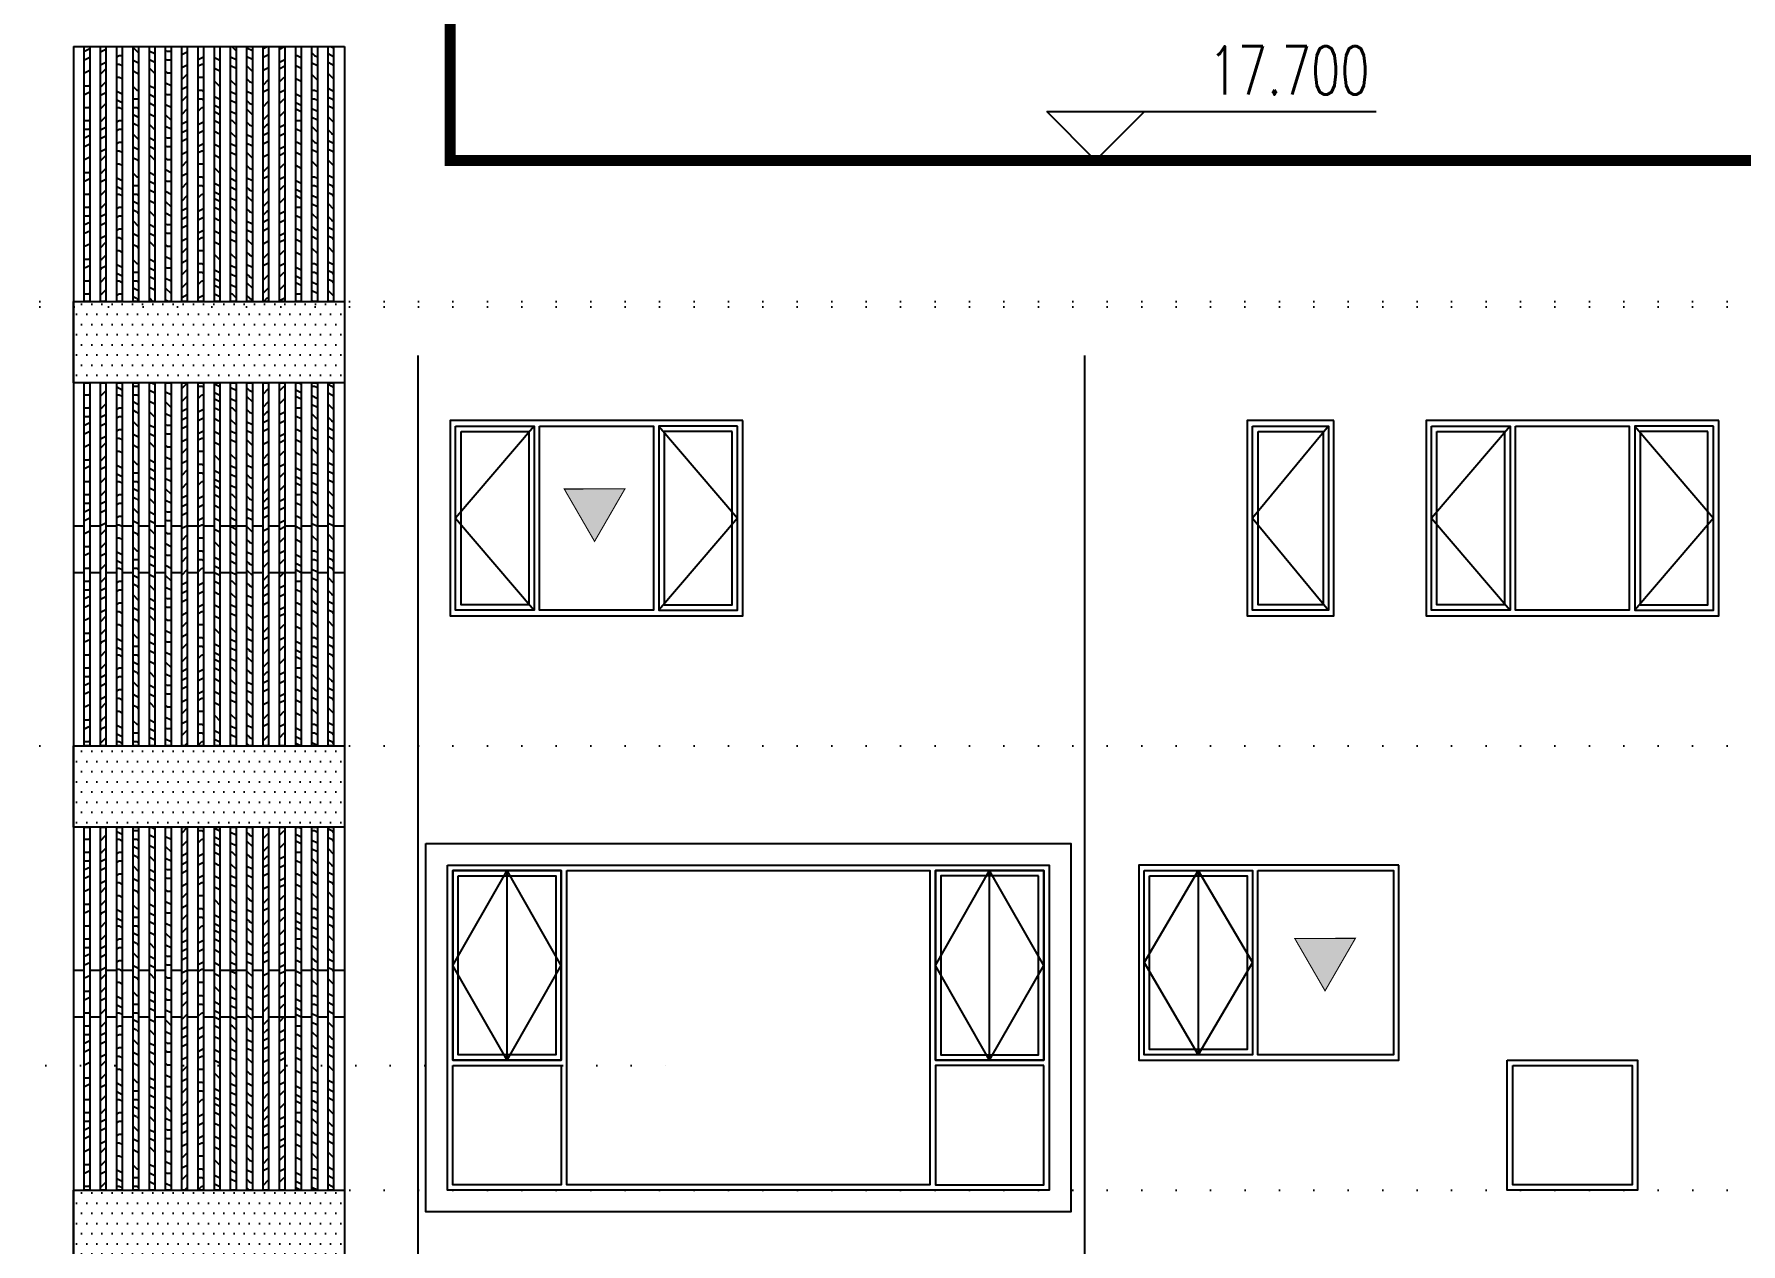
# Model space of a CAD drawing. Header units: millimetres. Extents: x -1048436 to -185795, y -983427 to 400387.
# Drawn here: x -739050 to -723309, y -804425 to -793266 of the extents above; entities that cross this region are included whole.
import ezdxf

# ---------------------------------------------------------------- set-up
doc = ezdxf.new("R2010")
doc.units = ezdxf.units.MM
doc.header["$LTSCALE"] = 500
doc.linetypes.add('A-FP_05$0$pln_L5$0$Col_L4$0$PHANTOM', pattern=[63.5, 31.75, -6.35, 6.35, -6.35, 6.35, -6.35])
doc.linetypes.add('DOT', pattern=[6.35, 0, -6.35])
for name, color, linetype in [('DIM_ELEV', 3, 'Continuous'), ('PUB_TEXT', 7, 'Continuous'), ('建-填充', 9, 'Continuous'), ('建-窗', 135, 'Continuous'), ('建-符号', 13, 'Continuous'), ('楼层虚线', 1, 'Continuous')]:
    doc.layers.add(name, color=color, linetype=linetype)
doc.layers.add('建-非打-01', color=6, linetype='Continuous', plot=False)
doc.styles.add('_TCH_DIM', font='SIMPLEX', dxfattribs={"bigfont": 'GBCBIG'})

# ---------------------------------------------------------------- blocks, each defined once
blk = doc.blocks.new('C1')
at = {"layer": '建-窗', "linetype": 'Continuous'}
for p, q in [((-716238, -572677), (-716238, -570927)), ((-711788, -572677), (-711788, -570927)), ((-716738, -572677), (-715738, -572677)), ((-711288, -572677), (-712288, -572677))]:
    blk.add_line(p, q, dxfattribs=at)
for points in [[(-716988, -570677), (-711038, -570677), (-711038, -574077), (-716988, -574077)], [(-716788, -570877), (-711238, -570877), (-711238, -573877), (-716788, -573877)], [(-716738, -570927), (-715738, -570927), (-715738, -572677), (-716738, -572677)], [(-716738, -572677), (-715738, -572677), (-715738, -570927), (-716738, -570927)], [(-716688, -570977), (-715788, -570977), (-715788, -572627), (-716688, -572627)], [(-715688, -570927), (-712338, -570927), (-712338, -573827), (-715688, -573827)], [(-711288, -570927), (-712288, -570927), (-712288, -572677), (-711288, -572677)], [(-711288, -572677), (-712288, -572677), (-712288, -570927), (-711288, -570927)], [(-711338, -570977), (-712238, -570977), (-712238, -572627), (-711338, -572627)], [(-716738, -572727), (-715738, -572727), (-715738, -573827), (-716738, -573827)], [(-711288, -572727), (-712288, -572727), (-712288, -573827), (-711288, -573827)]]:
    blk.add_lwpolyline(points, close=True, dxfattribs=at)
for points in [[(-716238, -572677), (-716738, -571802), (-716238, -570927)], [(-716238, -572677), (-715738, -571802), (-716238, -570927)], [(-711788, -572677), (-712288, -571802), (-711788, -570927)], [(-711788, -572677), (-711288, -571802), (-711788, -570927)]]:
    blk.add_lwpolyline(points, dxfattribs=at)
blk = doc.blocks.new('C2')
at = {"layer": '建-窗', "linetype": 'Continuous'}
for points in [[(-710413, -572677), (-709213, -572677), (-709213, -573877), (-710413, -573877)], [(-710363, -572727), (-709263, -572727), (-709263, -573827), (-710363, -573827)]]:
    blk.add_lwpolyline(points, close=True, dxfattribs=at)
blk = doc.blocks.new('C3')
at = {"layer": '建-窗', "linetype": 'Continuous'}
for p, q in [((-707663, -570927), (-707663, -572627)), ((-707163, -570927), (-707163, -572627))]:
    blk.add_line(p, q, dxfattribs=at)
for points in [[(-705813, -570877), (-708213, -570877), (-708213, -572677), (-705813, -572677)], [(-708163, -570927), (-707163, -570927), (-707163, -572627), (-708163, -572627)], [(-708113, -570977), (-707213, -570977), (-707213, -572577), (-708113, -572577)], [(-707113, -570927), (-705863, -570927), (-705863, -572627), (-707113, -572627)]]:
    blk.add_lwpolyline(points, close=True, dxfattribs=at)
for points in [[(-707663, -570927), (-708163, -571777), (-707663, -572627)], [(-707663, -570927), (-707163, -571777), (-707663, -572627)]]:
    blk.add_lwpolyline(points, dxfattribs=at)
blk = doc.blocks.new('dgdhfgh')
at = {"layer": '建-窗', "linetype": 'Continuous'}
for p, q in [((-734438, -796881), (-734438, -798581)), ((-733288, -796881), (-733288, -798581))]:
    blk.add_line(p, q, dxfattribs=at)
for points in [[(-732513, -796831), (-735213, -796831), (-735213, -798631), (-732513, -798631)], [(-735163, -796881), (-734438, -796881), (-734438, -798581), (-735163, -798581)], [(-735113, -796931), (-734488, -796931), (-734488, -798531), (-735113, -798531)], [(-734388, -796881), (-733338, -796881), (-733338, -798581), (-734388, -798581)], [(-732563, -796881), (-733288, -796881), (-733288, -798581), (-732563, -798581)], [(-732613, -796931), (-733238, -796931), (-733238, -798531), (-732613, -798531)]]:
    blk.add_lwpolyline(points, close=True, dxfattribs=at)
for points in [[(-734438, -796881), (-735163, -797731), (-734438, -798581)], [(-733288, -796881), (-732563, -797731), (-733288, -798581)]]:
    blk.add_lwpolyline(points, dxfattribs=at)
blk = doc.blocks.new('hfjgfj')
at = {"layer": '建-窗', "linetype": 'Continuous'}
blk.add_line((-727086, -796881), (-727086, -798581), dxfattribs=at)
for points in [[(-727036, -796831), (-727836, -796831), (-727836, -798631), (-727036, -798631)], [(-727786, -796881), (-727086, -796881), (-727086, -798581), (-727786, -798581)], [(-727736, -796931), (-727136, -796931), (-727136, -798531), (-727736, -798531)]]:
    blk.add_lwpolyline(points, close=True, dxfattribs=at)
blk.add_lwpolyline([(-727086, -796881), (-727786, -797731), (-727086, -798581)], dxfattribs=at)
blk = doc.blocks.new('jiuyuanchuang')
at = {"layer": '建-符号'}
h = blk.add_hatch(color=8, dxfattribs=at)
h.dxf.hatch_style = 1
h.paths.add_polyline_path([(4207218, -3799772), (4207498, -3799288), (4206939, -3799288)])
at = {"layer": '建-符号', "color": 0, "const_width": 10}
blk.add_lwpolyline([(4207218, -3799772), (4207498, -3799288), (4206939, -3799288), (4207218, -3799772)], dxfattribs=at)

msp = doc.modelspace()

# ---------------------------------------------------------------- hatches: boundary and pattern name
at = {"layer": '建-填充', "linetype": 'A-FP_05$0$pln_L5$0$Col_L4$0$PHANTOM'}
h = msp.add_hatch(dxfattribs=at)
h.set_pattern_fill('木纹01', color=256, scale=200)
h.set_pattern_definition([(0, (-17785, -209743.34), (800, 800), [40, -760]), (0, (-18345, -209663.34), (800, 800), [80, -720]), (0, (-17825, -209623.34), (800, 800), [40, -760]), (0, (-18305, -209543.34), (800, 800), [40, -760]), (0, (-17825, -209503.34), (800, 800), [40, -760]), (0, (-18265, -209463.34), (800, 800), [40, -760]), (0, (-17825, -209423.34), (800, 800), [40, -760]), (0, (-18265, -209343.34), (800, 800), [40, -440, 40, -280]), (0, (-18265, -209263.34), (800, 800), [80, -400, 40, -280]), (0, (-18305, -209143.34), (800, 800), [40, -120, 40, -320, 40, -240]), (0, (-18345, -209063.34), (800, 800), [40, -160, 80, -520]), (0, (-17825, -209023.34), (800, 800), [40, -760]), (0, (-18345, -208983.34), (800, 800), [40, -200, 40, -520]), (45, (-18425, -209743.34), (9e-14, 800), [113.1368, -1018.23405]), (45, (-17745, -209743.34), (9e-14, 800), [226.27416, -905.0967]), (45, (-17745, -209343.34), (9e-14, 800), [56.568, -1074.80285]), (45, (-18425, -209263.34), (9e-14, 800), [169.7056, -961.66525]), (45, (-17745, -209263.34), (9e-14, 800), [282.8427, -848.5281]), (45, (-17745, -209143.34), (9e-14, 800), [169.7056, -961.66525]), (315, (-17905, -209063.34), (800, -2e-13), [56.568, -1074.80285]), (315, (-18185, -209703.34), (800, -2e-13), [113.1368, -1018.23405]), (315, (-18145, -209383.34), (800, -2e-13), [113.1368, -1018.23405]), (315, (-17905, -209543.34), (800, -2e-13), [113.1368, -1018.23405]), (315, (-17945, -209223.34), (800, -2e-13), [113.1368, -1018.23405]), (315, (-17905, -209143.34), (800, -2e-13), [169.7056, -961.66525]), (315, (-18105, -209623.34), (800, -2e-13), [169.7056, -961.66525]), (315, (-17985, -209583.34), (800, -2e-13), [169.7056, -961.66525]), (315, (-18105, -209303.34), (800, -2e-13), [169.7056, -961.66525]), (315, (-18025, -209263.34), (800, -2e-13), [169.7056, -961.66525]), (26.56505, (-18385, -209583.34), (800, 3e-07), [89.4427, -1699.41166]), (26.56505, (-17785, -209623.34), (800, 3e-07), [357.7709, -1431.0835]), (26.56505, (-17785, -209503.34), (800, 3e-07), [357.7709, -1431.0835]), (26.56505, (-17785, -209423.34), (800, 3e-07), [357.7712, -536, 178.888, -716.19518]), (26.56505, (-17705, -209303.34), (800, 3e-07), [89.4427, -1699.41166]), (26.56505, (-18425, -209023.34), (800, 3e-07), [89.4427, -1699.41166]), (26.56505, (-17785, -209023.34), (800, 3e-07), [178.88544, -1609.96894]), (333.43495, (-17985, -209743.34), (800, -3e-07), [178.88544, -1609.96894]), (333.43495, (-18265, -209543.34), (800, -3e-07), [178.88544, -1609.96894]), (333.43495, (-18265, -209663.34), (800, -3e-07), [89.4427, -1699.40894]), (333.43495, (-18225, -209463.34), (800, -3e-07), [268.32816, -1520.5262]), (333.43495, (-18065, -209463.34), (800, -3e-07), [178.88544, -1609.96894]), (333.43495, (-17985, -209423.34), (800, -3e-07), [178.88544, -1609.96894]), (333.43495, (-18225, -209343.34), (800, -3e-07), [89.4427, -1699.40894]), (333.43495, (-18185, -209263.34), (800, -3e-07), [89.4427, -1699.40894]), (333.43495, (-17865, -209103.34), (800, -3e-07), [89.4427, -1699.40894]), (333.43495, (-17905, -209383.34), (800, -3e-07), [89.4427, -1699.40894]), (333.43495, (-18265, -209143.34), (800, -3e-07), [268.32816, -1520.5262]), (333.43495, (-18305, -209063.34), (800, -3e-07), [178.88544, -1609.96894]), (333.43495, (-17865, -209303.34), (800, -3e-07), [89.44, -804.96, 89.44, -805.01438]), (333.43495, (-18105, -209143.34), (800, -3e-07), [178.88544, -1609.96894]), (333.43495, (-18065, -209063.34), (800, -3e-07), [178.88544, -1609.96894]), (333.43495, (-18305, -208983.34), (800, -3e-07), [178.88544, -1609.96894]), (333.43495, (-18065, -208983.34), (800, -3e-07), [178.88544, -1609.96894])])
h.paths.add_polyline_path([(-736337.7, -793381.2), (-736287.7, -793381.2), (-736287.7, -795731.2), (-736337.7, -795731.2)])
h.paths.add_polyline_path([(-736487.7, -793381.2), (-736437.7, -793381.2), (-736437.7, -795731.2), (-736487.7, -795731.2)])
h.paths.add_polyline_path([(-736637.7, -793381.2), (-736587.7, -793381.2), (-736587.7, -795731.2), (-736637.7, -795731.2)])
h.paths.add_polyline_path([(-736787.7, -793381.2), (-736737.7, -793381.2), (-736737.7, -795731.2), (-736787.7, -795731.2)])
h.paths.add_polyline_path([(-736937.7, -793381.2), (-736887.7, -793381.2), (-736887.7, -795731.2), (-736937.7, -795731.2)])
h.paths.add_polyline_path([(-737087.7, -793381.2), (-737037.7, -793381.2), (-737037.7, -795731.2), (-737087.7, -795731.2)])
h.paths.add_polyline_path([(-737237.7, -793381.2), (-737187.7, -793381.2), (-737187.7, -795731.2), (-737237.7, -795731.2)])
h.paths.add_polyline_path([(-737387.7, -793381.2), (-737337.7, -793381.2), (-737337.7, -795731.2), (-737387.7, -795731.2)])
h.paths.add_polyline_path([(-737537.7, -793381.2), (-737487.7, -793381.2), (-737487.7, -795731.2), (-737537.7, -795731.2)])
h.paths.add_polyline_path([(-737687.7, -793381.2), (-737637.7, -793381.2), (-737637.7, -795731.2), (-737687.7, -795731.2)])
h.paths.add_polyline_path([(-737837.7, -793381.2), (-737787.7, -793381.2), (-737787.7, -795731.2), (-737837.7, -795731.2)])
h.paths.add_polyline_path([(-737987.7, -793381.2), (-737937.7, -793381.2), (-737937.7, -795731.2), (-737987.7, -795731.2)])
h.paths.add_polyline_path([(-738137.7, -793381.2), (-738087.7, -793381.2), (-738087.7, -795731.2), (-738137.7, -795731.2)])
h.paths.add_polyline_path([(-738287.7, -793381.2), (-738237.7, -793381.2), (-738237.7, -795731.2), (-738287.7, -795731.2)])
h.paths.add_polyline_path([(-738437.7, -793381.2), (-738387.7, -793381.2), (-738387.7, -795731.2), (-738437.7, -795731.2)])
h.paths.add_polyline_path([(-738587.7, -793381.2), (-738537.7, -793381.2), (-738537.7, -795731.2), (-738587.7, -795731.2)])
h = msp.add_hatch(dxfattribs=at)
h.set_pattern_fill('松散材料', color=256, scale=50)
h.set_pattern_definition([(0, (-18425, -213193.34), (46.875, 93.75), [0, -93.75])])
h.paths.add_polyline_path([(-736187.7, -795731.2), (-738687.7, -795731.2), (-738687.7, -796481.2), (-736187.7, -796481.2)])
h.paths.add_polyline_path([(-736187.7, -799831.2), (-738687.7, -799831.2), (-738687.7, -800581.2), (-736187.7, -800581.2)])
h = msp.add_hatch(dxfattribs=at)
h.set_pattern_fill('木纹01', color=256, scale=200)
h.set_pattern_definition([(0, (-17785, -213193.34), (800, 800), [40, -760]), (0, (-18345, -213113.34), (800, 800), [80, -720]), (0, (-17825, -213073.34), (800, 800), [40, -760]), (0, (-18305, -212993.34), (800, 800), [40, -760]), (0, (-17825, -212953.34), (800, 800), [40, -760]), (0, (-18265, -212913.34), (800, 800), [40, -760]), (0, (-17825, -212873.34), (800, 800), [40, -760]), (0, (-18265, -212793.34), (800, 800), [40, -440, 40, -280]), (0, (-18265, -212713.34), (800, 800), [80, -400, 40, -280]), (0, (-18305, -212593.34), (800, 800), [40, -120, 40, -320, 40, -240]), (0, (-18345, -212513.34), (800, 800), [40, -160, 80, -520]), (0, (-17825, -212473.34), (800, 800), [40, -760]), (0, (-18345, -212433.34), (800, 800), [40, -200, 40, -520]), (45, (-18425, -213193.34), (9e-14, 800), [113.1368, -1018.23405]), (45, (-17745, -213193.34), (9e-14, 800), [226.27416, -905.0967]), (45, (-17745, -212793.34), (9e-14, 800), [56.568, -1074.80285]), (45, (-18425, -212713.34), (9e-14, 800), [169.7056, -961.66525]), (45, (-17745, -212713.34), (9e-14, 800), [282.8427, -848.5281]), (45, (-17745, -212593.34), (9e-14, 800), [169.7056, -961.66525]), (315, (-17905, -212513.34), (800, -2e-13), [56.568, -1074.80285]), (315, (-18185, -213153.34), (800, -2e-13), [113.1368, -1018.23405]), (315, (-18145, -212833.34), (800, -2e-13), [113.1368, -1018.23405]), (315, (-17905, -212993.34), (800, -2e-13), [113.1368, -1018.23405]), (315, (-17945, -212673.34), (800, -2e-13), [113.1368, -1018.23405]), (315, (-17905, -212593.34), (800, -2e-13), [169.7056, -961.66525]), (315, (-18105, -213073.34), (800, -2e-13), [169.7056, -961.66525]), (315, (-17985, -213033.34), (800, -2e-13), [169.7056, -961.66525]), (315, (-18105, -212753.34), (800, -2e-13), [169.7056, -961.66525]), (315, (-18025, -212713.34), (800, -2e-13), [169.7056, -961.66525]), (26.56505, (-18385, -213033.34), (800, 3e-07), [89.4427, -1699.41166]), (26.56505, (-17785, -213073.34), (800, 3e-07), [357.7709, -1431.0835]), (26.56505, (-17785, -212953.34), (800, 3e-07), [357.7709, -1431.0835]), (26.56505, (-17785, -212873.34), (800, 3e-07), [357.7712, -536, 178.888, -716.19518]), (26.56505, (-17705, -212753.34), (800, 3e-07), [89.4427, -1699.41166]), (26.56505, (-18425, -212473.34), (800, 3e-07), [89.4427, -1699.41166]), (26.56505, (-17785, -212473.34), (800, 3e-07), [178.88544, -1609.96894]), (333.43495, (-17985, -213193.34), (800, -3e-07), [178.88544, -1609.96894]), (333.43495, (-18265, -212993.34), (800, -3e-07), [178.88544, -1609.96894]), (333.43495, (-18265, -213113.34), (800, -3e-07), [89.4427, -1699.40894]), (333.43495, (-18225, -212913.34), (800, -3e-07), [268.32816, -1520.5262]), (333.43495, (-18065, -212913.34), (800, -3e-07), [178.88544, -1609.96894]), (333.43495, (-17985, -212873.34), (800, -3e-07), [178.88544, -1609.96894]), (333.43495, (-18225, -212793.34), (800, -3e-07), [89.4427, -1699.40894]), (333.43495, (-18185, -212713.34), (800, -3e-07), [89.4427, -1699.40894]), (333.43495, (-17865, -212553.34), (800, -3e-07), [89.4427, -1699.40894]), (333.43495, (-17905, -212833.34), (800, -3e-07), [89.4427, -1699.40894]), (333.43495, (-18265, -212593.34), (800, -3e-07), [268.32816, -1520.5262]), (333.43495, (-18305, -212513.34), (800, -3e-07), [178.88544, -1609.96894]), (333.43495, (-17865, -212753.34), (800, -3e-07), [89.44, -804.96, 89.44, -805.01438]), (333.43495, (-18105, -212593.34), (800, -3e-07), [178.88544, -1609.96894]), (333.43495, (-18065, -212513.34), (800, -3e-07), [178.88544, -1609.96894]), (333.43495, (-18305, -212433.34), (800, -3e-07), [178.88544, -1609.96894]), (333.43495, (-18065, -212433.34), (800, -3e-07), [178.88544, -1609.96894])])
h.paths.add_polyline_path([(-736337.7, -796481.2), (-736287.7, -796481.2), (-736287.7, -799831.2), (-736337.7, -799831.2)])
h.paths.add_polyline_path([(-736487.7, -796481.2), (-736437.7, -796481.2), (-736437.7, -799831.2), (-736487.7, -799831.2)])
h.paths.add_polyline_path([(-736637.7, -796481.2), (-736587.7, -796481.2), (-736587.7, -799831.2), (-736637.7, -799831.2)])
h.paths.add_polyline_path([(-736787.7, -796481.2), (-736737.7, -796481.2), (-736737.7, -799831.2), (-736787.7, -799831.2)])
h.paths.add_polyline_path([(-736937.7, -796481.2), (-736887.7, -796481.2), (-736887.7, -799831.2), (-736937.7, -799831.2)])
h.paths.add_polyline_path([(-737087.7, -796481.2), (-737037.7, -796481.2), (-737037.7, -799831.2), (-737087.7, -799831.2)])
h.paths.add_polyline_path([(-737237.7, -796481.2), (-737187.7, -796481.2), (-737187.7, -799831.2), (-737237.7, -799831.2)])
h.paths.add_polyline_path([(-737387.7, -796481.2), (-737337.7, -796481.2), (-737337.7, -799831.2), (-737387.7, -799831.2)])
h.paths.add_polyline_path([(-737537.7, -796481.2), (-737487.7, -796481.2), (-737487.7, -799831.2), (-737537.7, -799831.2)])
h.paths.add_polyline_path([(-737687.7, -796481.2), (-737637.7, -796481.2), (-737637.7, -799831.2), (-737687.7, -799831.2)])
h.paths.add_polyline_path([(-737837.7, -796481.2), (-737787.7, -796481.2), (-737787.7, -799831.2), (-737837.7, -799831.2)])
h.paths.add_polyline_path([(-737987.7, -796481.2), (-737937.7, -796481.2), (-737937.7, -799831.2), (-737987.7, -799831.2)])
h.paths.add_polyline_path([(-738137.7, -796481.2), (-738087.7, -796481.2), (-738087.7, -799831.2), (-738137.7, -799831.2)])
h.paths.add_polyline_path([(-738287.7, -796481.2), (-738237.7, -796481.2), (-738237.7, -799831.2), (-738287.7, -799831.2)])
h.paths.add_polyline_path([(-738437.7, -796481.2), (-738387.7, -796481.2), (-738387.7, -799831.2), (-738437.7, -799831.2)])
h.paths.add_polyline_path([(-738587.7, -796481.2), (-738537.7, -796481.2), (-738537.7, -799831.2), (-738587.7, -799831.2)])
h = msp.add_hatch(dxfattribs=at)
h.set_pattern_fill('木纹01', color=256, scale=200)
h.set_pattern_definition([(0, (-17785, -217293.34), (800, 800), [40, -760]), (0, (-18345, -217213.34), (800, 800), [80, -720]), (0, (-17825, -217173.34), (800, 800), [40, -760]), (0, (-18305, -217093.34), (800, 800), [40, -760]), (0, (-17825, -217053.34), (800, 800), [40, -760]), (0, (-18265, -217013.34), (800, 800), [40, -760]), (0, (-17825, -216973.34), (800, 800), [40, -760]), (0, (-18265, -216893.34), (800, 800), [40, -440, 40, -280]), (0, (-18265, -216813.34), (800, 800), [80, -400, 40, -280]), (0, (-18305, -216693.34), (800, 800), [40, -120, 40, -320, 40, -240]), (0, (-18345, -216613.34), (800, 800), [40, -160, 80, -520]), (0, (-17825, -216573.34), (800, 800), [40, -760]), (0, (-18345, -216533.34), (800, 800), [40, -200, 40, -520]), (45, (-18425, -217293.34), (9e-14, 800), [113.1368, -1018.23405]), (45, (-17745, -217293.34), (9e-14, 800), [226.27416, -905.0967]), (45, (-17745, -216893.34), (9e-14, 800), [56.568, -1074.80285]), (45, (-18425, -216813.34), (9e-14, 800), [169.7056, -961.66525]), (45, (-17745, -216813.34), (9e-14, 800), [282.8427, -848.5281]), (45, (-17745, -216693.34), (9e-14, 800), [169.7056, -961.66525]), (315, (-17905, -216613.34), (800, -2e-13), [56.568, -1074.80285]), (315, (-18185, -217253.34), (800, -2e-13), [113.1368, -1018.23405]), (315, (-18145, -216933.34), (800, -2e-13), [113.1368, -1018.23405]), (315, (-17905, -217093.34), (800, -2e-13), [113.1368, -1018.23405]), (315, (-17945, -216773.34), (800, -2e-13), [113.1368, -1018.23405]), (315, (-17905, -216693.34), (800, -2e-13), [169.7056, -961.66525]), (315, (-18105, -217173.34), (800, -2e-13), [169.7056, -961.66525]), (315, (-17985, -217133.34), (800, -2e-13), [169.7056, -961.66525]), (315, (-18105, -216853.34), (800, -2e-13), [169.7056, -961.66525]), (315, (-18025, -216813.34), (800, -2e-13), [169.7056, -961.66525]), (26.56505, (-18385, -217133.34), (800, 3e-07), [89.4427, -1699.41166]), (26.56505, (-17785, -217173.34), (800, 3e-07), [357.7709, -1431.0835]), (26.56505, (-17785, -217053.34), (800, 3e-07), [357.7709, -1431.0835]), (26.56505, (-17785, -216973.34), (800, 3e-07), [357.7712, -536, 178.888, -716.19518]), (26.56505, (-17705, -216853.34), (800, 3e-07), [89.4427, -1699.41166]), (26.56505, (-18425, -216573.34), (800, 3e-07), [89.4427, -1699.41166]), (26.56505, (-17785, -216573.34), (800, 3e-07), [178.88544, -1609.96894]), (333.43495, (-17985, -217293.34), (800, -3e-07), [178.88544, -1609.96894]), (333.43495, (-18265, -217093.34), (800, -3e-07), [178.88544, -1609.96894]), (333.43495, (-18265, -217213.34), (800, -3e-07), [89.4427, -1699.40894]), (333.43495, (-18225, -217013.34), (800, -3e-07), [268.32816, -1520.5262]), (333.43495, (-18065, -217013.34), (800, -3e-07), [178.88544, -1609.96894]), (333.43495, (-17985, -216973.34), (800, -3e-07), [178.88544, -1609.96894]), (333.43495, (-18225, -216893.34), (800, -3e-07), [89.4427, -1699.40894]), (333.43495, (-18185, -216813.34), (800, -3e-07), [89.4427, -1699.40894]), (333.43495, (-17865, -216653.34), (800, -3e-07), [89.4427, -1699.40894]), (333.43495, (-17905, -216933.34), (800, -3e-07), [89.4427, -1699.40894]), (333.43495, (-18265, -216693.34), (800, -3e-07), [268.32816, -1520.5262]), (333.43495, (-18305, -216613.34), (800, -3e-07), [178.88544, -1609.96894]), (333.43495, (-17865, -216853.34), (800, -3e-07), [89.44, -804.96, 89.44, -805.01438]), (333.43495, (-18105, -216693.34), (800, -3e-07), [178.88544, -1609.96894]), (333.43495, (-18065, -216613.34), (800, -3e-07), [178.88544, -1609.96894]), (333.43495, (-18305, -216533.34), (800, -3e-07), [178.88544, -1609.96894]), (333.43495, (-18065, -216533.34), (800, -3e-07), [178.88544, -1609.96894])])
h.paths.add_polyline_path([(-736337.7, -800581.2), (-736287.7, -800581.2), (-736287.7, -803931.2), (-736337.7, -803931.2)])
h.paths.add_polyline_path([(-736487.7, -800581.2), (-736437.7, -800581.2), (-736437.7, -803931.2), (-736487.7, -803931.2)])
h.paths.add_polyline_path([(-736637.7, -800581.2), (-736587.7, -800581.2), (-736587.7, -803931.2), (-736637.7, -803931.2)])
h.paths.add_polyline_path([(-736787.7, -800581.2), (-736737.7, -800581.2), (-736737.7, -803931.2), (-736787.7, -803931.2)])
h.paths.add_polyline_path([(-736937.7, -800581.2), (-736887.7, -800581.2), (-736887.7, -803931.2), (-736937.7, -803931.2)])
h.paths.add_polyline_path([(-737087.7, -800581.2), (-737037.7, -800581.2), (-737037.7, -803931.2), (-737087.7, -803931.2)])
h.paths.add_polyline_path([(-737237.7, -800581.2), (-737187.7, -800581.2), (-737187.7, -803931.2), (-737237.7, -803931.2)])
h.paths.add_polyline_path([(-737387.7, -800581.2), (-737337.7, -800581.2), (-737337.7, -803931.2), (-737387.7, -803931.2)])
h.paths.add_polyline_path([(-737537.7, -800581.2), (-737487.7, -800581.2), (-737487.7, -803931.2), (-737537.7, -803931.2)])
h.paths.add_polyline_path([(-737687.7, -800581.2), (-737637.7, -800581.2), (-737637.7, -803931.2), (-737687.7, -803931.2)])
h.paths.add_polyline_path([(-737837.7, -800581.2), (-737787.7, -800581.2), (-737787.7, -803931.2), (-737837.7, -803931.2)])
h.paths.add_polyline_path([(-737987.7, -800581.2), (-737937.7, -800581.2), (-737937.7, -803931.2), (-737987.7, -803931.2)])
h.paths.add_polyline_path([(-738137.7, -800581.2), (-738087.7, -800581.2), (-738087.7, -803931.2), (-738137.7, -803931.2)])
h.paths.add_polyline_path([(-738287.7, -800581.2), (-738237.7, -800581.2), (-738237.7, -803931.2), (-738287.7, -803931.2)])
h.paths.add_polyline_path([(-738437.7, -800581.2), (-738387.7, -800581.2), (-738387.7, -803931.2), (-738437.7, -803931.2)])
h.paths.add_polyline_path([(-738587.7, -800581.2), (-738537.7, -800581.2), (-738537.7, -803931.2), (-738587.7, -803931.2)])
h = msp.add_hatch(dxfattribs=at)
h.set_pattern_fill('松散材料', color=256, scale=50)
h.set_pattern_definition([(0, (-18425, -221393.34), (46.875, 93.75), [0, -93.75])])
h.paths.add_polyline_path([(-736187.7, -803931.2), (-738687.7, -803931.2), (-738687.7, -804681.2), (-736187.7, -804681.2)])
h.paths.add_polyline_path([(-736187.7, -808031.2), (-738687.7, -808031.2), (-738687.7, -808781.2), (-736187.7, -808781.2)])

# ---------------------------------------------------------------- linework, layer by layer
for p, q in [((-738687.7, -793381.2), (-738687.7, -812431.2)), ((-738687.7, -793381.2), (-736187.7, -793381.2)), ((-736187.7, -793381.2), (-736187.7, -812431.2)), ((-738687.7, -797801.2), (-738587.7, -797801.2)), ((-738537.7, -797801.2), (-738437.7, -797801.2)), ((-738387.7, -797801.2), (-738287.7, -797801.2)), ((-738249.2, -797801.2), (-738137.7, -797801.2)), ((-738087.7, -797801.2), (-737987.7, -797801.2)), ((-737937.7, -797801.2), (-737837.7, -797801.2)), ((-737787.7, -797801.2), (-737687.7, -797801.2)), ((-737637.7, -797801.2), (-737537.7, -797801.2)), ((-737487.7, -797801.2), (-737387.7, -797801.2)), ((-737337.7, -797801.2), (-737087.7, -797801.2)), ((-737037.7, -797801.2), (-736937.7, -797801.2)), ((-736887.7, -797801.2), (-736787.7, -797801.2)), ((-736737.7, -797801.2), (-736637.7, -797801.2)), ((-736587.7, -797801.2), (-736487.7, -797801.2)), ((-736437.7, -797801.2), (-736337.7, -797801.2)), ((-736287.7, -797801.2), (-736187.7, -797801.2)), ((-738687.7, -798231.2), (-738587.7, -798231.2)), ((-738537.7, -798231.2), (-738437.7, -798231.2)), ((-738387.7, -798231.2), (-738287.7, -798231.2)), ((-738237.7, -798231.2), (-738137.7, -798231.2)), ((-738087.7, -798231.2), (-737987.7, -798231.2)), ((-737937.7, -798231.2), (-737837.7, -798231.2)), ((-737787.7, -798231.2), (-737687.7, -798231.2)), ((-737637.7, -798231.2), (-737537.7, -798231.2)), ((-737487.7, -798231.2), (-737387.7, -798231.2)), ((-737337.7, -798231.2), (-737237.7, -798231.2)), ((-737187.7, -798231.2), (-737087.7, -798231.2)), ((-737037.7, -798231.2), (-736937.7, -798231.2)), ((-736887.7, -798231.2), (-736637.7, -798231.2)), ((-736589.2, -798231.2), (-736487.7, -798231.2)), ((-736437.7, -798231.2), (-736337.7, -798231.2)), ((-736287.7, -798231.2), (-736187.7, -798231.2)), ((-738687.7, -801901.2), (-738587.7, -801901.2)), ((-738537.7, -801901.2), (-738437.7, -801901.2)), ((-738387.7, -801901.2), (-738287.7, -801901.2)), ((-738249.2, -801901.2), (-738137.7, -801901.2)), ((-738087.7, -801901.2), (-737987.7, -801901.2)), ((-737937.7, -801901.2), (-737837.7, -801901.2)), ((-737787.7, -801901.2), (-737687.7, -801901.2)), ((-737637.7, -801901.2), (-737537.7, -801901.2)), ((-737487.7, -801901.2), (-737387.7, -801901.2)), ((-737337.7, -801901.2), (-737087.7, -801901.2)), ((-737037.7, -801901.2), (-736937.7, -801901.2)), ((-736887.7, -801901.2), (-736787.7, -801901.2)), ((-736737.7, -801901.2), (-736637.7, -801901.2)), ((-736587.7, -801901.2), (-736487.7, -801901.2)), ((-736437.7, -801901.2), (-736337.7, -801901.2)), ((-736287.7, -801901.2), (-736187.7, -801901.2)), ((-738687.7, -802331.2), (-738587.7, -802331.2)), ((-738537.7, -802331.2), (-738437.7, -802331.2)), ((-738387.7, -802331.2), (-738287.7, -802331.2)), ((-738237.7, -802331.2), (-738137.7, -802331.2)), ((-738087.7, -802331.2), (-737987.7, -802331.2)), ((-737937.7, -802331.2), (-737837.7, -802331.2)), ((-737787.7, -802331.2), (-737687.7, -802331.2)), ((-737637.7, -802331.2), (-737537.7, -802331.2)), ((-737487.7, -802331.2), (-737387.7, -802331.2)), ((-737337.7, -802331.2), (-737237.7, -802331.2)), ((-737187.7, -802331.2), (-737087.7, -802331.2)), ((-737037.7, -802331.2), (-736937.7, -802331.2)), ((-736887.7, -802331.2), (-736637.7, -802331.2)), ((-736589.2, -802331.2), (-736487.7, -802331.2)), ((-736437.7, -802331.2), (-736337.7, -802331.2)), ((-736287.7, -802331.2), (-736187.7, -802331.2))]:
    msp.add_line(p, q)
at = {"const_width": 100}
msp.add_lwpolyline([(-753812.4, -812431.2), (-753812.4, -808731.2), (-755011.4, -808731.2), (-755011.4, -805831.2), (-755755.3, -805831.2), (-755755.3, -804031.2), (-755011.4, -804031.2), (-755011.4, -801431.2), (-740012.7, -801431.2), (-740012.7, -792181.2), (-735212.7, -792181.2), (-735212.7, -794431.2), (-683786.3, -794431.2), (-683786.3, -799116.1), (-682278.7, -799831.2), (-682278.7, -801831.2), (-680436.8, -801831.2), (-680436.8, -812431.2)], dxfattribs=at)
for points in [[(-738587.7, -793381.2), (-738537.7, -793381.2), (-738537.7, -795731.2), (-738587.7, -795731.2)], [(-738437.7, -793381.2), (-738387.7, -793381.2), (-738387.7, -795731.2), (-738437.7, -795731.2)], [(-738287.7, -793381.2), (-738237.7, -793381.2), (-738237.7, -795731.2), (-738287.7, -795731.2)], [(-738137.7, -793381.2), (-738087.7, -793381.2), (-738087.7, -795731.2), (-738137.7, -795731.2)], [(-737987.7, -793381.2), (-737937.7, -793381.2), (-737937.7, -795731.2), (-737987.7, -795731.2)], [(-737837.7, -793381.2), (-737787.7, -793381.2), (-737787.7, -795731.2), (-737837.7, -795731.2)], [(-737687.7, -793381.2), (-737637.7, -793381.2), (-737637.7, -795731.2), (-737687.7, -795731.2)], [(-737537.7, -793381.2), (-737487.7, -793381.2), (-737487.7, -795731.2), (-737537.7, -795731.2)], [(-737387.7, -793381.2), (-737337.7, -793381.2), (-737337.7, -795731.2), (-737387.7, -795731.2)], [(-737237.7, -793381.2), (-737187.7, -793381.2), (-737187.7, -795731.2), (-737237.7, -795731.2)], [(-737087.7, -793381.2), (-737037.7, -793381.2), (-737037.7, -795731.2), (-737087.7, -795731.2)], [(-736937.7, -793381.2), (-736887.7, -793381.2), (-736887.7, -795731.2), (-736937.7, -795731.2)], [(-736787.7, -793381.2), (-736737.7, -793381.2), (-736737.7, -795731.2), (-736787.7, -795731.2)], [(-736637.7, -793381.2), (-736587.7, -793381.2), (-736587.7, -795731.2), (-736637.7, -795731.2)], [(-736487.7, -793381.2), (-736437.7, -793381.2), (-736437.7, -795731.2), (-736487.7, -795731.2)], [(-736337.7, -793381.2), (-736287.7, -793381.2), (-736287.7, -795731.2), (-736337.7, -795731.2)], [(-738687.7, -795731.2), (-736187.7, -795731.2), (-736187.7, -796481.2), (-738687.7, -796481.2)], [(-738587.7, -796481.2), (-738537.7, -796481.2), (-738537.7, -799831.2), (-738587.7, -799831.2)], [(-738437.7, -796481.2), (-738387.7, -796481.2), (-738387.7, -799831.2), (-738437.7, -799831.2)], [(-738287.7, -796481.2), (-738237.7, -796481.2), (-738237.7, -799831.2), (-738287.7, -799831.2)], [(-738137.7, -796481.2), (-738087.7, -796481.2), (-738087.7, -799831.2), (-738137.7, -799831.2)], [(-737987.7, -796481.2), (-737937.7, -796481.2), (-737937.7, -799831.2), (-737987.7, -799831.2)], [(-737837.7, -796481.2), (-737787.7, -796481.2), (-737787.7, -799831.2), (-737837.7, -799831.2)], [(-737687.7, -796481.2), (-737637.7, -796481.2), (-737637.7, -799831.2), (-737687.7, -799831.2)], [(-737537.7, -796481.2), (-737487.7, -796481.2), (-737487.7, -799831.2), (-737537.7, -799831.2)], [(-737387.7, -796481.2), (-737337.7, -796481.2), (-737337.7, -799831.2), (-737387.7, -799831.2)], [(-737237.7, -796481.2), (-737187.7, -796481.2), (-737187.7, -799831.2), (-737237.7, -799831.2)], [(-737087.7, -796481.2), (-737037.7, -796481.2), (-737037.7, -799831.2), (-737087.7, -799831.2)], [(-736937.7, -796481.2), (-736887.7, -796481.2), (-736887.7, -799831.2), (-736937.7, -799831.2)], [(-736787.7, -796481.2), (-736737.7, -796481.2), (-736737.7, -799831.2), (-736787.7, -799831.2)], [(-736637.7, -796481.2), (-736587.7, -796481.2), (-736587.7, -799831.2), (-736637.7, -799831.2)], [(-736487.7, -796481.2), (-736437.7, -796481.2), (-736437.7, -799831.2), (-736487.7, -799831.2)], [(-736337.7, -796481.2), (-736287.7, -796481.2), (-736287.7, -799831.2), (-736337.7, -799831.2)], [(-738687.7, -799831.2), (-736187.7, -799831.2), (-736187.7, -800581.2), (-738687.7, -800581.2)], [(-738587.7, -800581.2), (-738537.7, -800581.2), (-738537.7, -803931.2), (-738587.7, -803931.2)], [(-738437.7, -800581.2), (-738387.7, -800581.2), (-738387.7, -803931.2), (-738437.7, -803931.2)], [(-738287.7, -800581.2), (-738237.7, -800581.2), (-738237.7, -803931.2), (-738287.7, -803931.2)], [(-738137.7, -800581.2), (-738087.7, -800581.2), (-738087.7, -803931.2), (-738137.7, -803931.2)], [(-737987.7, -800581.2), (-737937.7, -800581.2), (-737937.7, -803931.2), (-737987.7, -803931.2)], [(-737837.7, -800581.2), (-737787.7, -800581.2), (-737787.7, -803931.2), (-737837.7, -803931.2)], [(-737687.7, -800581.2), (-737637.7, -800581.2), (-737637.7, -803931.2), (-737687.7, -803931.2)], [(-737537.7, -800581.2), (-737487.7, -800581.2), (-737487.7, -803931.2), (-737537.7, -803931.2)], [(-737387.7, -800581.2), (-737337.7, -800581.2), (-737337.7, -803931.2), (-737387.7, -803931.2)], [(-737237.7, -800581.2), (-737187.7, -800581.2), (-737187.7, -803931.2), (-737237.7, -803931.2)], [(-737087.7, -800581.2), (-737037.7, -800581.2), (-737037.7, -803931.2), (-737087.7, -803931.2)], [(-736937.7, -800581.2), (-736887.7, -800581.2), (-736887.7, -803931.2), (-736937.7, -803931.2)], [(-736787.7, -800581.2), (-736737.7, -800581.2), (-736737.7, -803931.2), (-736787.7, -803931.2)], [(-736637.7, -800581.2), (-736587.7, -800581.2), (-736587.7, -803931.2), (-736637.7, -803931.2)], [(-736487.7, -800581.2), (-736437.7, -800581.2), (-736437.7, -803931.2), (-736487.7, -803931.2)], [(-736337.7, -800581.2), (-736287.7, -800581.2), (-736287.7, -803931.2), (-736337.7, -803931.2)], [(-738687.7, -803931.2), (-736187.7, -803931.2), (-736187.7, -804681.2), (-738687.7, -804681.2)]]:
    msp.add_lwpolyline(points, close=True)
at = {"layer": 'DIM_ELEV'}
for p, q in [((-729260.5, -794431.2), (-729710.5, -793981.2)), ((-729710.5, -793981.2), (-726673, -793981.2)), ((-729260.5, -794431.2), (-728810.5, -793981.2)), ((-730310.5, -794431.2), (-728810.5, -794431.2))]:
    msp.add_line(p, q, dxfattribs=at)
at = {"layer": '建-非打-01'}
for p, q in [((-735512.7, -796231.2), (-735512.7, -814345.6)), ((-729362.7, -796231.2), (-729362.7, -814345.6)), ((-729362.7, -796231.2), (-729362.7, -814345.6))]:
    msp.add_line(p, q, dxfattribs=at)
at = {"layer": '楼层虚线', "linetype": 'DOT', "ltscale": 0.1}
for p, q in [((-751067.3, -795731.2), (-673277.6, -795731.2)), ((-751067.3, -795781.2), (-673277.6, -795781.2)), ((-751067.3, -799831.2), (-673277.6, -799831.2)), ((-757362.4, -802781.2), (-733153.4, -802781.2)), ((-736775.2, -803931.2), (-673277.6, -803931.2))]:
    msp.add_line(p, q, dxfattribs=at)

# ---------------------------------------------------------------- block references
for name, p in [('dgdhfgh', (0, 0)), ('hfjgfj', (-26, 0)), ('dgdhfgh', (9000, 0)), ('C1', (-18450, -230054.1)), ('C3', (-20650, -230054.1)), ('C2', (-15050, -230054.1))]:
    msp.add_blockref(name, p)
at = {"xscale": -1, "rotation": 239.9999999999741}
for p in [(452929.1, -6340905.5), (459666.3, -6345051.3)]:
    msp.add_blockref('jiuyuanchuang', p, dxfattribs=at)

# ---------------------------------------------------------------- texts
at = {"layer": 'PUB_TEXT', "style": '_TCH_DIM', "width": 0.705882}
msp.add_text('17.700', height=446.25, dxfattribs=at).set_placement((-728218, -793823.7))

doc.saveas('drawing.dxf')
